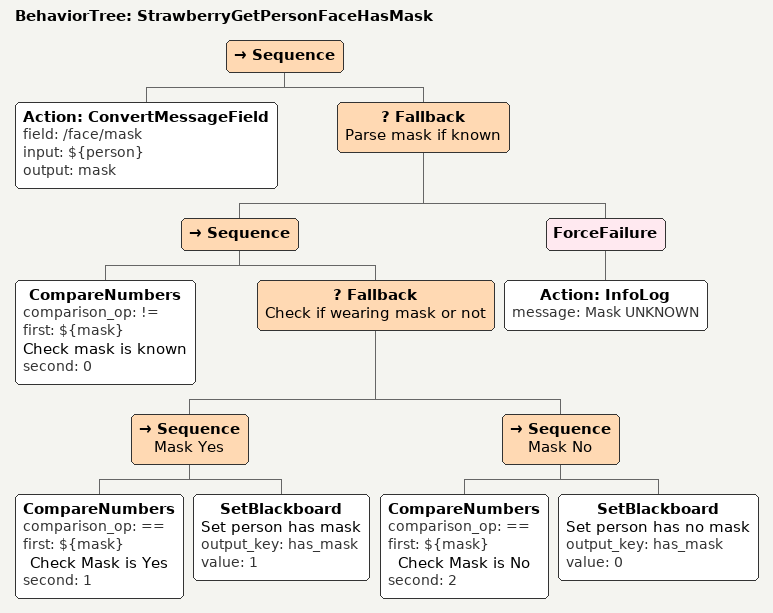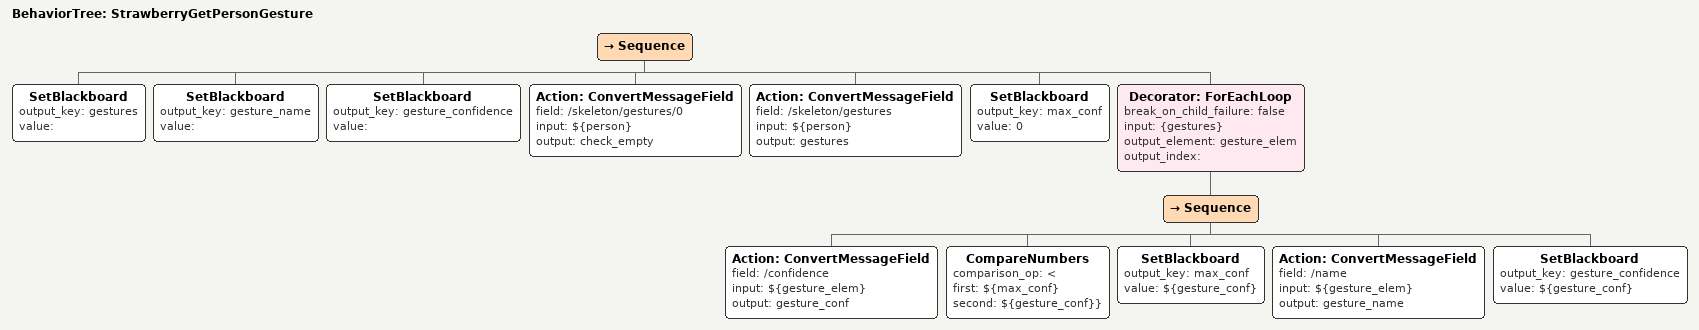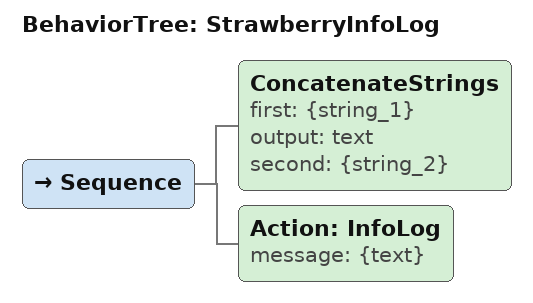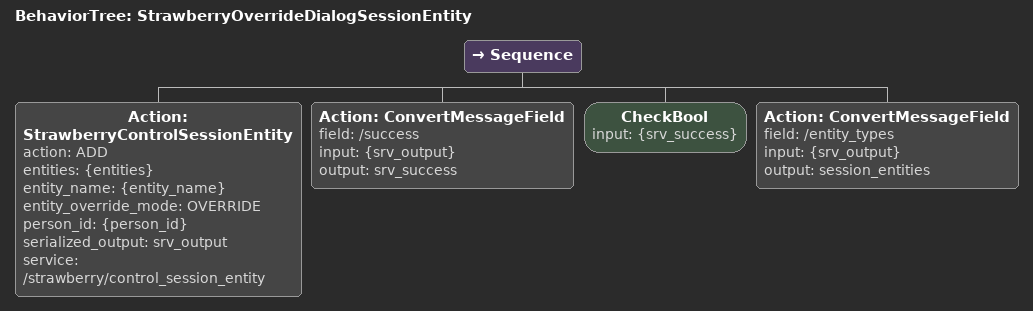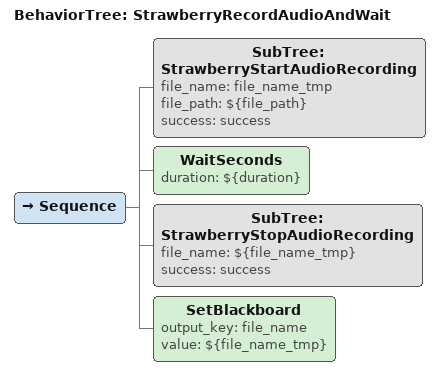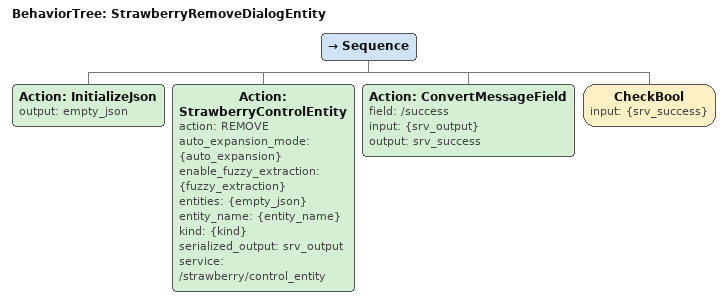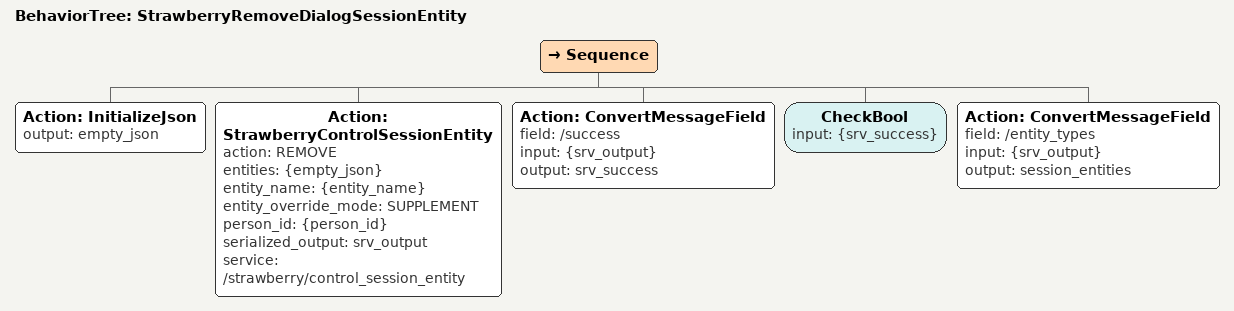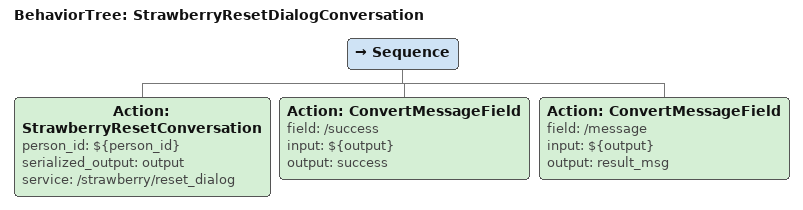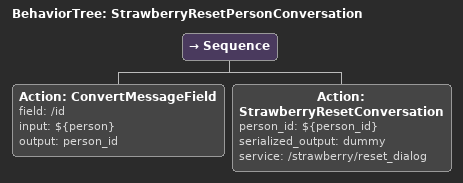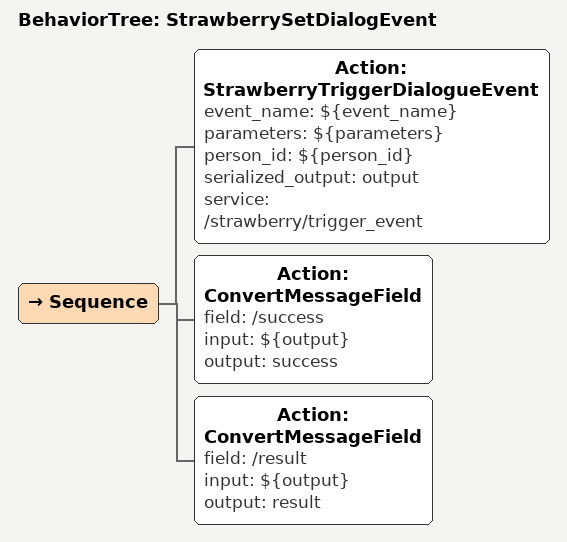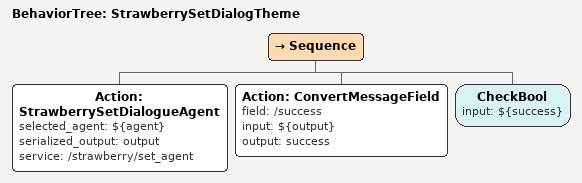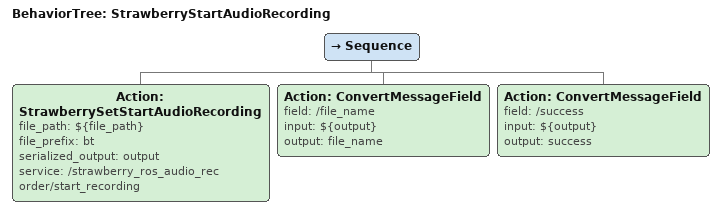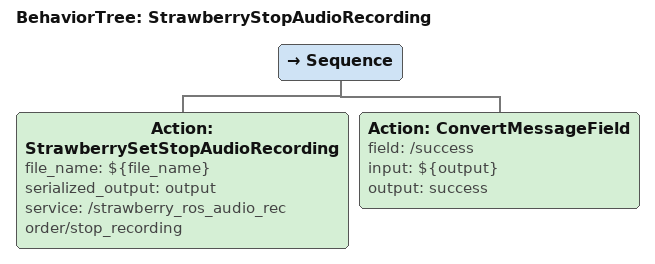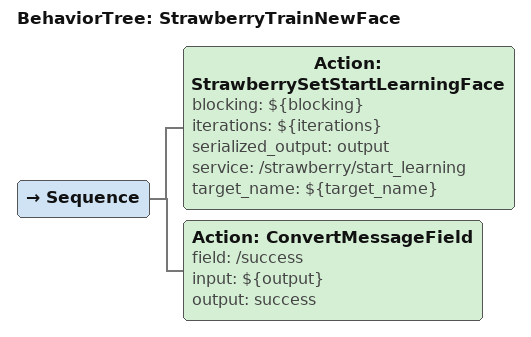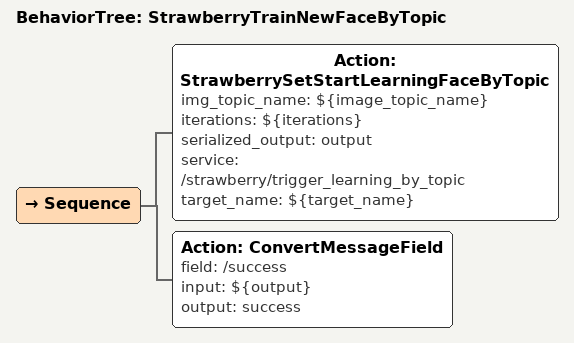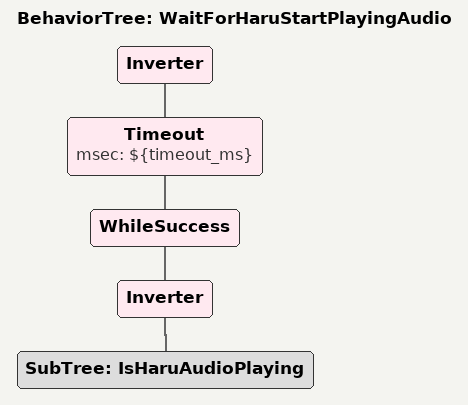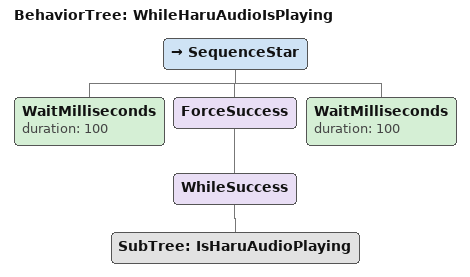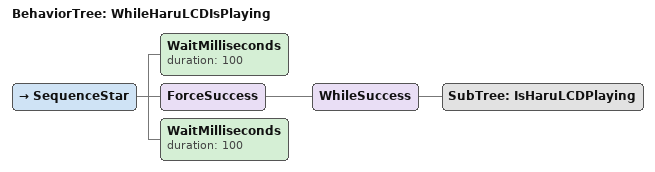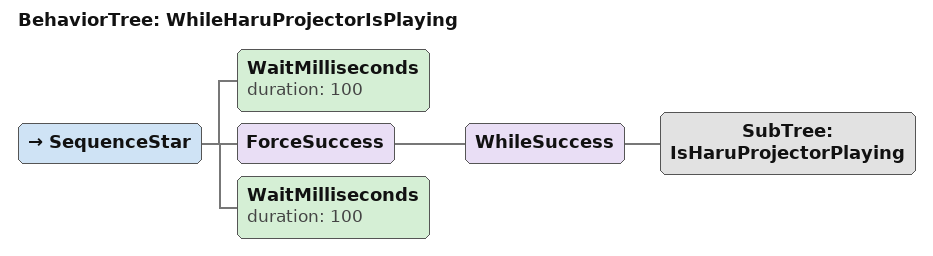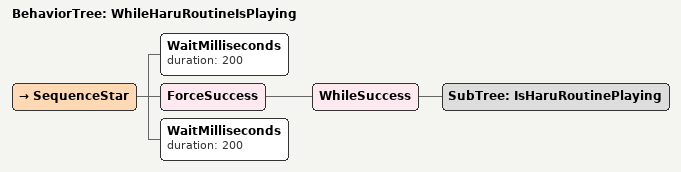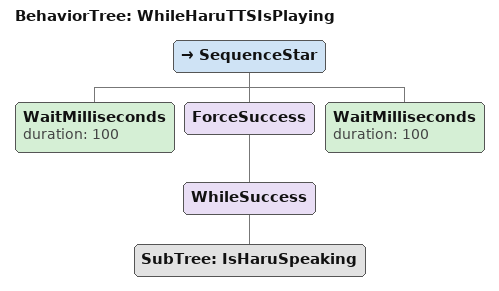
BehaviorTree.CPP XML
<BehaviorTree ID="StrawberryGetPersonFaceHasMask">
    <Sequence>
        <Action ID="ConvertMessageField" field="/face/mask" input="${person}" output="mask"/>
        <Fallback name="Parse mask if known">
            <Sequence>
                <CompareNumbers comparison_op="!=" first="${mask}" name="Check mask is known" second="0"/>
                <Fallback name="Check if wearing mask or not">
                    <Sequence name="Mask Yes">
                        <CompareNumbers comparison_op="==" first="${mask}" name="Check Mask is Yes" second="1"/>
                        <SetBlackboard name="Set person has mask" output_key="has_mask" value="1"/>
                    </Sequence>
                    <Sequence name="Mask No">
                        <CompareNumbers comparison_op="==" first="${mask}" name="Check Mask is No" second="2"/>
                        <SetBlackboard name="Set person has no mask" output_key="has_mask" value="0"/>
                    </Sequence>
                </Fallback>
            </Sequence>
            <ForceFailure>
                <Action ID="InfoLog" message="Mask UNKNOWN"/>
            </ForceFailure>
        </Fallback>
    </Sequence>
</BehaviorTree>

<BehaviorTree ID="StrawberryGetPersonGesture">
    <Sequence>
        <SetBlackboard output_key="gestures" value=""/>
        <SetBlackboard output_key="gesture_name" value=""/>
        <SetBlackboard output_key="gesture_confidence" value=""/>
        <Action ID="ConvertMessageField" field="/skeleton/gestures/0" input="${person}" output="check_empty"/>
        <Action ID="ConvertMessageField" field="/skeleton/gestures" input="${person}" output="gestures"/>
        <SetBlackboard output_key="max_conf" value="0"/>
        <Decorator ID="ForEachLoop" break_on_child_failure="false" input="{gestures}" output_element="gesture_elem" output_index="">
            <Sequence>
                <Action ID="ConvertMessageField" field="/confidence" input="${gesture_elem}" output="gesture_conf"/>
                <CompareNumbers comparison_op="&lt;" first="${max_conf}" second="${gesture_conf}}"/>
                <SetBlackboard output_key="max_conf" value="${gesture_conf}"/>
                <Action ID="ConvertMessageField" field="/name" input="${gesture_elem}" output="gesture_name"/>
                <SetBlackboard output_key="gesture_confidence" value="${gesture_conf}"/>
            </Sequence>
        </Decorator>
    </Sequence>
</BehaviorTree>

<BehaviorTree ID="StrawberryInfoLog">
    <Sequence>
        <ConcatenateStrings first="{string_1}" output="text" second="{string_2}"/>
        <Action ID="InfoLog" message="{text}"/>
    </Sequence>
</BehaviorTree>

<BehaviorTree ID="StrawberryOverrideDialogSessionEntity">
    <Sequence>
        <Action ID="StrawberryControlSessionEntity" action="ADD" entities="{entities}" entity_name="{entity_name}" entity_override_mode="OVERRIDE" person_id="{person_id}" serialized_output="srv_output" service="/strawberry/control_session_entity"/>
        <Action ID="ConvertMessageField" field="/success" input="{srv_output}" output="srv_success"/>
        <CheckBool input="{srv_success}"/>
        <Action ID="ConvertMessageField" field="/entity_types" input="{srv_output}" output="session_entities"/>
    </Sequence>
</BehaviorTree>

<BehaviorTree ID="StrawberryRecordAudioAndWait">
    <Sequence>
        <SubTree ID="StrawberryStartAudioRecording" file_name="file_name_tmp" file_path="${file_path}" success="success"/>
        <WaitSeconds duration="${duration}"/>
        <SubTree ID="StrawberryStopAudioRecording" file_name="${file_name_tmp}" success="success"/>
        <SetBlackboard output_key="file_name" value="${file_name_tmp}"/>
    </Sequence>
</BehaviorTree>

<BehaviorTree ID="StrawberryRemoveDialogEntity">
    <Sequence>
        <Action ID="InitializeJson" output="empty_json"/>
        <Action ID="StrawberryControlEntity" action="REMOVE" auto_expansion_mode="{auto_expansion}" enable_fuzzy_extraction="{fuzzy_extraction}" entities="{empty_json}" entity_name="{entity_name}" kind="{kind}" serialized_output="srv_output" service="/strawberry/control_entity"/>
        <Action ID="ConvertMessageField" field="/success" input="{srv_output}" output="srv_success"/>
        <CheckBool input="{srv_success}"/>
    </Sequence>
</BehaviorTree>

<BehaviorTree ID="StrawberryRemoveDialogSessionEntity">
    <Sequence>
        <Action ID="InitializeJson" output="empty_json"/>
        <Action ID="StrawberryControlSessionEntity" action="REMOVE" entities="{empty_json}" entity_name="{entity_name}" entity_override_mode="SUPPLEMENT" person_id="{person_id}" serialized_output="srv_output" service="/strawberry/control_session_entity"/>
        <Action ID="ConvertMessageField" field="/success" input="{srv_output}" output="srv_success"/>
        <CheckBool input="{srv_success}"/>
        <Action ID="ConvertMessageField" field="/entity_types" input="{srv_output}" output="session_entities"/>
    </Sequence>
</BehaviorTree>

<BehaviorTree ID="StrawberryResetDialogConversation">
    <Sequence>
        <Action ID="StrawberryResetConversation" person_id="${person_id}" serialized_output="output" service="/strawberry/reset_dialog"/>
        <Action ID="ConvertMessageField" field="/success" input="${output}" output="success"/>
        <Action ID="ConvertMessageField" field="/message" input="${output}" output="result_msg"/>
    </Sequence>
</BehaviorTree>

<BehaviorTree ID="StrawberryResetPersonConversation">
    <Sequence>
        <Action ID="ConvertMessageField" field="/id" input="${person}" output="person_id"/>
        <Action ID="StrawberryResetConversation" person_id="${person_id}" serialized_output="dummy" service="/strawberry/reset_dialog"/>
    </Sequence>
</BehaviorTree>

<BehaviorTree ID="StrawberrySetDialogEvent">
    <Sequence>
        <Action ID="StrawberryTriggerDialogueEvent" event_name="${event_name}" parameters="${parameters}" person_id="${person_id}" serialized_output="output" service="/strawberry/trigger_event"/>
        <Action ID="ConvertMessageField" field="/success" input="${output}" output="success"/>
        <Action ID="ConvertMessageField" field="/result" input="${output}" output="result"/>
    </Sequence>
</BehaviorTree>

<BehaviorTree ID="StrawberrySetDialogTheme">
    <Sequence>
        <Action ID="StrawberrySetDialogueAgent" selected_agent="${agent}" serialized_output="output" service="/strawberry/set_agent"/>
        <Action ID="ConvertMessageField" field="/success" input="${output}" output="success"/>
        <CheckBool input="${success}"/>
    </Sequence>
</BehaviorTree>

<BehaviorTree ID="StrawberryStartAudioRecording">
    <Sequence>
        <Action ID="StrawberrySetStartAudioRecording" file_path="${file_path}" file_prefix="bt" serialized_output="output" service="/strawberry_ros_audio_recorder/start_recording"/>
        <Action ID="ConvertMessageField" field="/file_name" input="${output}" output="file_name"/>
        <Action ID="ConvertMessageField" field="/success" input="${output}" output="success"/>
    </Sequence>
</BehaviorTree>

<BehaviorTree ID="StrawberryStopAudioRecording">
    <Sequence>
        <Action ID="StrawberrySetStopAudioRecording" file_name="${file_name}" serialized_output="output" service="/strawberry_ros_audio_recorder/stop_recording"/>
        <Action ID="ConvertMessageField" field="/success" input="${output}" output="success"/>
    </Sequence>
</BehaviorTree>

<BehaviorTree ID="StrawberryTrainNewFace">
    <Sequence>
        <Action ID="StrawberrySetStartLearningFace" blocking="${blocking}" iterations="${iterations}" serialized_output="output" service="/strawberry/start_learning" target_name="${target_name}"/>
        <Action ID="ConvertMessageField" field="/success" input="${output}" output="success"/>
    </Sequence>
</BehaviorTree>

<BehaviorTree ID="StrawberryTrainNewFaceByTopic">
    <Sequence>
        <Action ID="StrawberrySetStartLearningFaceByTopic" img_topic_name="${image_topic_name}" iterations="${iterations}" serialized_output="output" service="/strawberry/trigger_learning_by_topic" target_name="${target_name}"/>
        <Action ID="ConvertMessageField" field="/success" input="${output}" output="success"/>
    </Sequence>
</BehaviorTree>

<BehaviorTree ID="WaitForHaruStartPlayingAudio">
    <Inverter>
        <Timeout msec="${timeout_ms}">
            <WhileSuccess>
                <Inverter>
                    <SubTree ID="IsHaruAudioPlaying"/>
                </Inverter>
            </WhileSuccess>
        </Timeout>
    </Inverter>
</BehaviorTree>

<BehaviorTree ID="WhileHaruAudioIsPlaying">
    <SequenceStar>
        <WaitMilliseconds duration="100"/>
        <ForceSuccess>
            <WhileSuccess>
                <SubTree ID="IsHaruAudioPlaying"/>
            </WhileSuccess>
        </ForceSuccess>
        <WaitMilliseconds duration="100"/>
    </SequenceStar>
</BehaviorTree>

<BehaviorTree ID="WhileHaruLCDIsPlaying">
    <SequenceStar>
        <WaitMilliseconds duration="100"/>
        <ForceSuccess>
            <WhileSuccess>
                <SubTree ID="IsHaruLCDPlaying"/>
            </WhileSuccess>
        </ForceSuccess>
        <WaitMilliseconds duration="100"/>
    </SequenceStar>
</BehaviorTree>

<BehaviorTree ID="WhileHaruProjectorIsPlaying">
    <SequenceStar>
        <WaitMilliseconds duration="100"/>
        <ForceSuccess>
            <WhileSuccess>
                <SubTree ID="IsHaruProjectorPlaying"/>
            </WhileSuccess>
        </ForceSuccess>
        <WaitMilliseconds duration="100"/>
    </SequenceStar>
</BehaviorTree>

<BehaviorTree ID="WhileHaruRoutineIsPlaying">
    <SequenceStar>
        <WaitMilliseconds duration="200"/>
        <ForceSuccess>
            <WhileSuccess>
                <SubTree ID="IsHaruRoutinePlaying"/>
            </WhileSuccess>
        </ForceSuccess>
        <WaitMilliseconds duration="200"/>
    </SequenceStar>
</BehaviorTree>

<BehaviorTree ID="WhileHaruTTSIsPlaying">
    <SequenceStar>
        <WaitMilliseconds duration="100"/>
        <ForceSuccess>
            <WhileSuccess>
                <SubTree ID="IsHaruSpeaking"/>
            </WhileSuccess>
        </ForceSuccess>
        <WaitMilliseconds duration="100"/>
    </SequenceStar>
</BehaviorTree>
